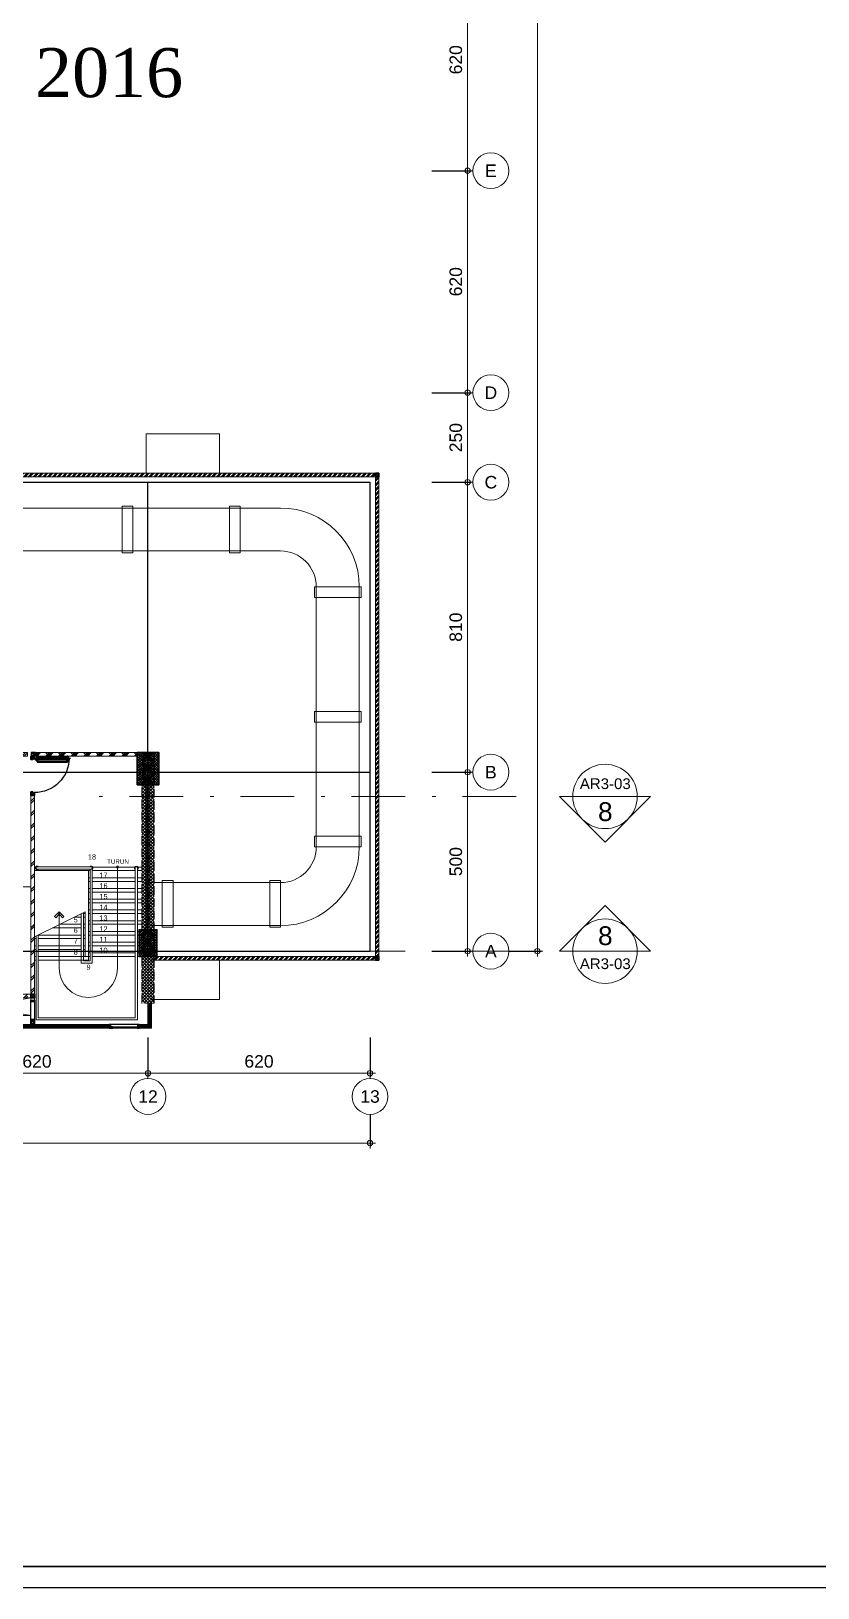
# Model space of a CAD drawing. Header units: millimetres. Extents: x -324 to 75, y -297 to 200.
# Drawn here: x -92.39 to -70.42, y 111.39 to 154.87 of the extents above; entities that cross this region are included whole.
import ezdxf
from ezdxf.enums import TextEntityAlignment as Align

# ---------------------------------------------------------------- set-up
doc = ezdxf.new("R2010")
doc.units = ezdxf.units.MM
doc.linetypes.add('ACAD_ISO02W100', pattern=[15, 12, -3])
doc.linetypes.add('DASHDOT', pattern=[1, 0.5, -0.25, 0, -0.25])
doc.layers.get('defpoints').update_dxf_attribs({"color": 1})
for name, color, linetype, lineweight in [('ars', 11, 'Continuous', 0), ('ars @ 1', 11, 'Continuous', 0), ('ARSIR', 31, 'Continuous', 5), ('ATAP', 3, 'Continuous', 20), ('KOL', 1, 'Continuous', 30), ('KOLOM', 4, 'Continuous', 9), ('KOP', 7, 'Continuous', 20), ('KOP GARIS', 1, 'Continuous', 30), ('lan', 7, 'Continuous', 15), ('NOT', 7, 'Continuous', 20), ('Stair', 7, 'Continuous', 15), ('tem', 5, 'Continuous', 20), ('u', 6, 'Continuous', 20)]:
    doc.layers.add(name, color=color, linetype=linetype, lineweight=lineweight)
doc.layers.add('as', color=1, linetype='Continuous', plot=False)
for name, color, linetype in [('HID', 1, 'Continuous'), ('Kusen', 30, 'Continuous'), ('STL', 6, 'Continuous')]:
    doc.layers.add(name, color=color, linetype=linetype)
doc.layers.add('POLYLINE TPAK', color=4, linetype='Continuous', lineweight=20, plot=False)
doc.styles.add('BOLD', font='arial.ttf')
doc.styles.add('RM25', font='arial.ttf')
doc.styles.add('ROMANT', font='romantic.ttf', dxfattribs={"height": 1.2})
doc.styles.add('S', font='simplex', dxfattribs={"width": 0.75})
doc.styles.get("Standard").update_dxf_attribs({"font": 'arial.ttf'})
doc.dimstyles.new('sk-100', dxfattribs={"dimtxt": 0.35, "dimasz": 0.15, "dimexe": 0.1, "dimexo": 0, "dimgap": 0.15, "dimtad": 1, "dimdec": 0, "dimlfac": 100, "dimzin": 0, "dimdsep": 46, "dimtxsty": 'Standard', "dimblk": 'BULAT', "dimcen": 0.09, "dimclrd": 256, "dimclre": 256, "dimclrt": 256, "dimadec": 0, "dimazin": 0, "dimtfac": 1, "dimtdec": 0, "dimtofl": 0, "dimtmove": 0, "dimatfit": 3, "dimldrblk": 'BULAT', "dimfxl": 0, "dimtolj": 1, "dimtzin": 0, "dimlwd": -1, "dimarcsym": 0})
pattern_1 = [(45, (1551.91095, -401.8532), (-0.176776695, 0.176776695), []), (45, (1551.97345, -401.8532), (-0.176776695, 0.176776695), [])]
pattern_2 = [(225, (1.1, 1e-06), (-0.014142, 0.014142), []), (135, (1.1, 1e-06), (0.014142, 0.014142), [])]
pattern_3 = [(315, (-2e-13, 1e-06), (0.014142, 0.014142), []), (45, (-2e-13, 1e-06), (-0.014142, 0.014142), [])]
pattern_4 = [(45, (1576.71095, -452.5532), (-0.176776695, 0.176776695), []), (45, (1576.77345, -452.5532), (-0.176776695, 0.176776695), [])]
pattern_5 = [(225, (-5.95, -51.3), (0.022097087, -0.022097087), [])]

# ---------------------------------------------------------------- blocks, each defined once
blk = doc.blocks.new('BULAT')
for p, q in [((-1, 0), (1, 0)), ((0, -1), (0, 1))]:
    blk.add_line(p, q)
blk.add_circle((0, 0), 0.5)
blk = doc.blocks.new('*D52')
at = {"layer": 'defpoints', "color": 0}
for p in [(-95.324, 126.764), (-89.124, 126.764), (-89.124, 125.764)]:
    blk.add_point(p, dxfattribs=at)
at = {"layer": 'u', "lineweight": -2}
for p, q in [((-95.324, 126.764), (-95.324, 125.664)), ((-89.124, 126.764), (-89.124, 125.664))]:
    blk.add_line(p, q, dxfattribs=at)
at = {"layer": 'u'}
blk.add_line((-95.174, 125.764), (-89.274, 125.764), dxfattribs=at)
at = {"layer": 'u', "xscale": 0.15, "yscale": 0.15, "zscale": 0.15, "rotation": 180}
blk.add_blockref('BULAT', (-95.324, 125.764), dxfattribs=at)
at = {"layer": 'u', "xscale": 0.15, "yscale": 0.15, "zscale": 0.15}
blk.add_blockref('BULAT', (-89.124, 125.764), dxfattribs=at)
at = {"layer": 'u', "insert": (-92.224, 126.092), "char_height": 0.35, "attachment_point": 5}
blk.add_mtext('\\A1;620', dxfattribs=at)
blk = doc.blocks.new('*D53')
at = {"layer": 'defpoints', "color": 0}
for p in [(-89.124, 126.764), (-82.924, 126.764), (-82.924, 125.764)]:
    blk.add_point(p, dxfattribs=at)
at = {"layer": 'u', "lineweight": -2}
for p, q in [((-89.124, 126.764), (-89.124, 125.664)), ((-82.924, 126.764), (-82.924, 125.664))]:
    blk.add_line(p, q, dxfattribs=at)
at = {"layer": 'u'}
blk.add_line((-88.974, 125.764), (-83.074, 125.764), dxfattribs=at)
at = {"layer": 'u', "xscale": 0.15, "yscale": 0.15, "zscale": 0.15, "rotation": 180}
blk.add_blockref('BULAT', (-89.124, 125.764), dxfattribs=at)
at = {"layer": 'u', "xscale": 0.15, "yscale": 0.15, "zscale": 0.15}
blk.add_blockref('BULAT', (-82.924, 125.764), dxfattribs=at)
at = {"layer": 'u', "insert": (-86.024, 126.092), "char_height": 0.35, "attachment_point": 5}
blk.add_mtext('\\A1;620', dxfattribs=at)
blk = doc.blocks.new('*D54')
at = {"layer": 'defpoints', "color": 0}
for p in [(-157.324, 124.614), (-82.924, 124.614), (-82.924, 123.814)]:
    blk.add_point(p, dxfattribs=at)
at = {"layer": 'u', "lineweight": -2}
for p, q in [((-157.324, 124.614), (-157.324, 123.714)), ((-82.924, 124.614), (-82.924, 123.714))]:
    blk.add_line(p, q, dxfattribs=at)
at = {"layer": 'u'}
blk.add_line((-157.174, 123.814), (-83.074, 123.814), dxfattribs=at)
at = {"layer": 'u', "xscale": 0.15, "yscale": 0.15, "zscale": 0.15, "rotation": 180}
blk.add_blockref('BULAT', (-157.324, 123.814), dxfattribs=at)
at = {"layer": 'u', "xscale": 0.15, "yscale": 0.15, "zscale": 0.15}
blk.add_blockref('BULAT', (-82.924, 123.814), dxfattribs=at)
at = {"layer": 'u', "insert": (-120.124, 124.142), "char_height": 0.35, "attachment_point": 5}
blk.add_mtext('\\A1;7440', dxfattribs=at)
blk = doc.blocks.new('NAV')
blk.add_circle((0, -0.4), 0.4)
at = {"style": 'S', "width": 0.75, "flags": 4}
blk.add_attdef('AV', text='', height=0.3, dxfattribs=at).set_placement((0, -0.4), align=Align.MIDDLE)
blk = doc.blocks.new('*D55')
at = {"layer": 'defpoints', "color": 0}
for p in [(-81.2, 134.173), (-80.2, 134.173), (-81.2, 129.173)]:
    blk.add_point(p, dxfattribs=at)
at = {"layer": 'u', "lineweight": -2}
for p, q in [((-81.2, 134.173), (-80.1, 134.173)), ((-81.2, 129.173), (-80.1, 129.173))]:
    blk.add_line(p, q, dxfattribs=at)
at = {"layer": 'u'}
blk.add_line((-80.2, 129.323), (-80.2, 134.023), dxfattribs=at)
at = {"layer": 'u', "xscale": 0.15, "yscale": 0.15, "zscale": 0.15}
for p, rotation in [((-80.2, 134.173), 90), ((-80.2, 129.173), 270)]:
    blk.add_blockref('BULAT', p, dxfattribs=dict(at, rotation=rotation))
at = {"layer": 'u', "insert": (-80.528, 131.673), "char_height": 0.35, "attachment_point": 5, "rotation": 90}
blk.add_mtext('\\A1;500', dxfattribs=at)
blk = doc.blocks.new('*D56')
at = {"layer": 'defpoints', "color": 0}
for p in [(-81.2, 142.273), (-80.2, 142.273), (-81.2, 134.173)]:
    blk.add_point(p, dxfattribs=at)
at = {"layer": 'u', "lineweight": -2}
for p, q in [((-81.2, 142.273), (-80.1, 142.273)), ((-81.2, 134.173), (-80.1, 134.173))]:
    blk.add_line(p, q, dxfattribs=at)
at = {"layer": 'u'}
blk.add_line((-80.2, 134.323), (-80.2, 142.123), dxfattribs=at)
at = {"layer": 'u', "xscale": 0.15, "yscale": 0.15, "zscale": 0.15}
for p, rotation in [((-80.2, 142.273), 90), ((-80.2, 134.173), 270)]:
    blk.add_blockref('BULAT', p, dxfattribs=dict(at, rotation=rotation))
at = {"layer": 'u', "insert": (-80.528, 138.223), "char_height": 0.35, "attachment_point": 5, "rotation": 90}
blk.add_mtext('\\A1;810', dxfattribs=at)
blk = doc.blocks.new('*D57')
at = {"layer": 'defpoints', "color": 0}
for p in [(-81.2, 144.773), (-80.2, 144.773), (-81.2, 142.273)]:
    blk.add_point(p, dxfattribs=at)
at = {"layer": 'u', "lineweight": -2}
for p, q in [((-81.2, 144.773), (-80.1, 144.773)), ((-81.2, 142.273), (-80.1, 142.273))]:
    blk.add_line(p, q, dxfattribs=at)
at = {"layer": 'u'}
blk.add_line((-80.2, 142.423), (-80.2, 144.623), dxfattribs=at)
at = {"layer": 'u', "xscale": 0.15, "yscale": 0.15, "zscale": 0.15}
for p, rotation in [((-80.2, 144.773), 90), ((-80.2, 142.273), 270)]:
    blk.add_blockref('BULAT', p, dxfattribs=dict(at, rotation=rotation))
at = {"layer": 'u', "insert": (-80.528, 143.518), "char_height": 0.35, "attachment_point": 5, "rotation": 90}
blk.add_mtext('\\A1;250', dxfattribs=at)
blk = doc.blocks.new('*D58')
at = {"layer": 'defpoints', "color": 0}
for p in [(-81.2, 150.973), (-80.2, 150.973), (-81.2, 144.773)]:
    blk.add_point(p, dxfattribs=at)
at = {"layer": 'u', "lineweight": -2}
for p, q in [((-81.2, 150.973), (-80.1, 150.973)), ((-81.2, 144.773), (-80.1, 144.773))]:
    blk.add_line(p, q, dxfattribs=at)
at = {"layer": 'u'}
blk.add_line((-80.2, 144.923), (-80.2, 150.823), dxfattribs=at)
at = {"layer": 'u', "xscale": 0.15, "yscale": 0.15, "zscale": 0.15}
for p, rotation in [((-80.2, 150.973), 90), ((-80.2, 144.773), 270)]:
    blk.add_blockref('BULAT', p, dxfattribs=dict(at, rotation=rotation))
at = {"layer": 'u', "insert": (-80.528, 147.873), "char_height": 0.35, "attachment_point": 5, "rotation": 90}
blk.add_mtext('\\A1;620', dxfattribs=at)
blk = doc.blocks.new('*D59')
at = {"layer": 'defpoints', "color": 0}
for p in [(-81.2, 157.173), (-80.2, 157.173), (-81.2, 150.973)]:
    blk.add_point(p, dxfattribs=at)
at = {"layer": 'u', "lineweight": -2}
for p, q in [((-81.2, 157.173), (-80.1, 157.173)), ((-81.2, 150.973), (-80.1, 150.973))]:
    blk.add_line(p, q, dxfattribs=at)
at = {"layer": 'u'}
blk.add_line((-80.2, 151.123), (-80.2, 157.023), dxfattribs=at)
at = {"layer": 'u', "xscale": 0.15, "yscale": 0.15, "zscale": 0.15}
for p, rotation in [((-80.2, 157.173), 90), ((-80.2, 150.973), 270)]:
    blk.add_blockref('BULAT', p, dxfattribs=dict(at, rotation=rotation))
at = {"layer": 'u', "insert": (-80.528, 154.073), "char_height": 0.35, "attachment_point": 5, "rotation": 90}
blk.add_mtext('\\A1;620', dxfattribs=at)
blk = doc.blocks.new('*D65')
at = {"layer": 'defpoints', "color": 0}
for p in [(-79.05, 185.173), (-78.25, 185.173), (-79.05, 129.173)]:
    blk.add_point(p, dxfattribs=at)
at = {"layer": 'u', "lineweight": -2}
for p, q in [((-79.05, 185.173), (-78.15, 185.173)), ((-79.05, 129.173), (-78.15, 129.173))]:
    blk.add_line(p, q, dxfattribs=at)
at = {"layer": 'u'}
blk.add_line((-78.25, 129.323), (-78.25, 185.023), dxfattribs=at)
at = {"layer": 'u', "xscale": 0.15, "yscale": 0.15, "zscale": 0.15}
for p, rotation in [((-78.25, 185.173), 90), ((-78.25, 129.173), 270)]:
    blk.add_blockref('BULAT', p, dxfattribs=dict(at, rotation=rotation))
at = {"layer": 'u', "insert": (-78.578, 157.173), "char_height": 0.35, "attachment_point": 5, "rotation": 90}
blk.add_mtext('\\A1;5600', dxfattribs=at)
blk = doc.blocks.new('Npa')
for p, q in [((-0.849, 0), (0, 0.849)), ((0.849, 0), (0, 0.849)), ((0.849, 0), (-0.849, 0))]:
    blk.add_line(p, q)
blk.add_circle((0, 0), 0.6)
at = {"color": 5, "style": 'S', "width": 0.75, "flags": 4}
blk.add_attdef('NO', text='', height=0.3, dxfattribs=at).set_placement((0.005, 0.113), align=Align.CENTER)
at = {"style": 'S', "width": 0.75, "flags": 4}
blk.add_attdef('NOLBR', text='', height=0.2, dxfattribs=at).set_placement((0.005, -0.334), align=Align.CENTER)
blk = doc.blocks.new("k3'")
at = {"layer": 'ars'}
h = blk.add_hatch(dxfattribs=at)
h.set_pattern_fill('_USER', color=256, scale=0.05, angle=45, double=1, pattern_type=0)
h.set_pattern_definition([(45, (0, -4.975), (-0.03535534, 0.03535534), []), (135, (0, -4.975), (-0.03535534, -0.03535534), [])])
h.paths.add_polyline_path([(-0.25, -0.375), (0.25, -0.375), (0.25, 0.375), (-0.25, 0.375)])
at = {"layer": 'KOL'}
blk.add_lwpolyline([(-0.25, -0.375), (0.25, -0.375), (0.25, 0.375), (-0.25, 0.375)], close=True, dxfattribs=at)
blk = doc.blocks.new("k1'")
at = {"layer": 'ars'}
h = blk.add_hatch(dxfattribs=at)
h.set_pattern_fill('_USER', color=256, scale=0.05, angle=45, double=1, pattern_type=0)
h.set_pattern_definition([(45, (0, -5), (-0.03535534, 0.03535534), []), (135, (0, -5), (-0.03535534, -0.03535534), [])])
h.paths.add_polyline_path([(-0.3, -0.45), (0.3, -0.45), (0.3, 0.45), (-0.3, 0.45)])
at = {"layer": 'KOL'}
blk.add_lwpolyline([(-0.3, -0.45), (0.3, -0.45), (0.3, 0.45), (-0.3, 0.45)], close=True, dxfattribs=at)
blk = doc.blocks.new('D-P90')
at = {"layer": 'ars'}
h = blk.add_hatch(dxfattribs=at)
h.set_pattern_fill('ANSI37', color=256, scale=0.005, angle=-90, style=0)
h.set_pattern_definition([(45, (-1350.94906, -1248.591899), (0.01122532015, -0.01122532015), []), (315, (-1350.94906, -1248.591899), (-0.01122532015, -0.01122532015), [])])
h.paths.add_polyline_path([(0.009, -0.183, -0.414214), (0.01, -0.184), (0.01, -1.116, -0.414214), (0.009, -1.117), (-0.034, -1.117, 0.414214), (-0.037, -1.12), (-0.037, -1.142, -1), (-0.038, -1.142), (-0.038, -0.158, -1), (-0.037, -0.158), (-0.037, -0.181, 0.414214), (-0.034, -0.183)])
at = {"layer": 'as'}
for p, q in [((-0.04, -0.158), (-0.046, -0.158)), ((-0.042, -0.161), (-0.042, -0.155))]:
    blk.add_line(p, q, dxfattribs=at)
at = {"layer": 'HID'}
for p, q in [((-0.044, -0.125), (-0.092, -0.077)), ((-0.042, -0.123), (-0.091, -0.075)), ((-0.066, -0.147), (-0.023, -0.104)), ((-0.063, -0.147), (-0.023, -0.107)), ((0.966, -0.147), (0.923, -0.104)), ((0.963, -0.147), (0.923, -0.107)), ((0.942, -0.123), (0.991, -0.075)), ((0.944, -0.125), (0.992, -0.077))]:
    blk.add_line(p, q, dxfattribs=at)
for points in [[(-0.044, -0.125), (-0.044, -0.125), (-0.042, -0.123), (-0.042, -0.123)], [(0.944, -0.125), (0.944, -0.125), (0.942, -0.123), (0.942, -0.123)]]:
    blk.add_lwpolyline(points, dxfattribs=at)
at = {"layer": 'KOL'}
blk.add_line((0.97, -0.13), (0.97, -0.15), dxfattribs=at)
at = {"layer": 'Kusen', "ltscale": 2}
for p, q in [((-0.099, -0.221), (-0.099, -1.06)), ((-0.079, -0.241), (-0.079, -1.06)), ((-0.074, -0.211), (-0.04, -0.211)), ((-0.074, -0.221), (-0.074, -0.211)), ((-0.074, -0.251), (-0.074, -0.241)), ((-0.074, -0.251), (-0.04, -0.251)), ((-0.061, -0.251), (-0.061, -0.211)), ((-0.04, -0.251), (-0.04, -0.211)), ((0.046, -0.211), (0.012, -0.211)), ((0.012, -0.251), (0.012, -0.211)), ((0.046, -0.251), (0.012, -0.251)), ((0.033, -0.251), (0.033, -0.211)), ((0.046, -0.221), (0.046, -0.211)), ((0.046, -0.251), (0.046, -0.241)), ((0.053, -0.241), (0.053, -1.06)), ((0.073, -0.221), (0.073, -1.06)), ((-0.074, -1.05), (-0.04, -1.05)), ((-0.074, -1.05), (-0.074, -1.06)), ((-0.074, -1.08), (-0.074, -1.09)), ((-0.074, -1.09), (-0.04, -1.09)), ((-0.061, -1.05), (-0.061, -1.09)), ((-0.04, -1.05), (-0.04, -1.09)), ((0.046, -1.05), (0.012, -1.05)), ((0.012, -1.05), (0.012, -1.09)), ((0.046, -1.09), (0.012, -1.09)), ((0.033, -1.05), (0.033, -1.09)), ((0.046, -1.05), (0.046, -1.06)), ((0.046, -1.08), (0.046, -1.09))]:
    blk.add_line(p, q, dxfattribs=at)
at = {"layer": 'Kusen'}
for p, q in [((-0.042, -0.155), (-0.038, -0.156)), ((-0.042, -0.157), (-0.038, -0.158))]:
    blk.add_line(p, q, dxfattribs=at)
at = {"layer": 'Kusen', "ltscale": 2}
for points in [[(-0.099, -0.241), (-0.061, -0.241), (-0.061, -0.221), (-0.099, -0.221), (-0.099, -0.241)], [(0.073, -0.241), (0.033, -0.241), (0.033, -0.221), (0.073, -0.221), (0.073, -0.241)], [(-0.101, -1.06), (-0.061, -1.06), (-0.061, -1.08), (-0.101, -1.08), (-0.101, -1.06)], [(0.073, -1.06), (0.033, -1.06), (0.033, -1.08), (0.073, -1.08), (0.073, -1.06)]]:
    blk.add_lwpolyline(points, dxfattribs=at)
at = {"layer": 'Kusen'}
blk.add_circle((-0.042, -0.158), 0.001, dxfattribs=at)
for radius, start, end in [(0.0025, 75.7804, 11.3851), (0.961, 270, 0.4597)]:
    blk.add_arc((-0.042, -0.158), radius, start, end, dxfattribs=at)
at = {"layer": 'STL'}
for p, q in [((-0.038, -0.158), (-0.038, -1.142)), ((-0.037, -0.181), (-0.037, -0.158)), ((-0.034, -0.183), (0.009, -0.183)), ((0.01, -0.184), (0.01, -1.116)), ((-0.037, -1.12), (-0.037, -1.142)), ((-0.034, -1.117), (0.009, -1.117))]:
    blk.add_line(p, q, dxfattribs=at)
for points in [[(0, -0.1), (0, -0.103), (-0.019, -0.103, 0.414214), (-0.02, -0.105), (-0.02, -0.148, -0.414214), (-0.022, -0.15), (-0.068, -0.15, -0.414214), (-0.07, -0.148), (-0.07, -0.13), (-0.067, -0.13), (-0.067, -0.146, 0.414214), (-0.065, -0.147), (-0.024, -0.147, 0.414214), (-0.023, -0.146), (-0.023, -0.102, -0.414214), (-0.021, -0.1)], [(0.9, -0.1), (0.9, -0.103), (0.919, -0.103, -0.414214), (0.92, -0.105), (0.92, -0.148, 0.414214), (0.922, -0.15), (0.968, -0.15, 0.414214), (0.97, -0.148), (0.97, -0.13), (0.967, -0.13), (0.967, -0.146, -0.414214), (0.966, -0.147), (0.925, -0.147, -0.414214), (0.923, -0.146), (0.923, -0.102, 0.414214), (0.921, -0.1)]]:
    blk.add_lwpolyline(points, format="xyb", close=True, dxfattribs=at)
blk.add_lwpolyline([(0.009, -0.182), (-0.034, -0.182, -0.414214), (-0.035, -0.181), (-0.035, -0.158, 1), (-0.04, -0.158), (-0.04, -1.142, 1), (-0.035, -1.142), (-0.035, -1.12, -0.414214), (-0.034, -1.119), (0.009, -1.119, 0.414214), (0.012, -1.116), (0.012, -0.184)], format="xyb", dxfattribs=at)
for centre, radius, start, end in [((-0.038, -0.158), 0.00075, 0, 180), ((-0.034, -0.181), 0.0025, 180, 270), ((0.009, -0.184), 0.0025, 360, 90), ((0.009, -0.184), 0.001, 360, 90), ((-0.038, -1.142), 0.00075, 180, 0), ((-0.034, -1.12), 0.0025, 90, 180), ((0.009, -1.116), 0.001, 270, 0)]:
    blk.add_arc(centre, radius, start, end, dxfattribs=at)
blk = doc.blocks.new('PINTU DARURAT')
at = {"layer": 'ARSIR'}
h = blk.add_hatch(dxfattribs=at)
h.set_pattern_fill('_USER', color=256, scale=0.02, angle=315, style=0, double=1, pattern_type=0)
h.set_pattern_definition(pattern_3)
edge = h.paths.add_edge_path()
edge.add_line((0, 0), (0.1, 0))
edge.add_line((0.1, 0), (0.1, 0.05))
edge.add_line((0.1, 0.05), (0.077, 0.05))
edge.add_line((0.077, 0.05), (0.077, 0.096))
edge.add_arc((0.076, 0.096), 0.0015, 360, 450)
edge.add_line((0.075, 0.097), (0.035, 0.097))
edge.add_arc((0.035, 0.096), 0.0015, 90, 180)
edge.add_line((0.033, 0.096), (0.033, 0.08))
edge.add_line((0.033, 0.08), (0.03, 0.08))
edge.add_line((0.03, 0.08), (0.03, 0.1))
edge.add_line((0.03, 0.1), (0, 0.1))
edge.add_line((0, 0.1), (0, 0))
h = blk.add_hatch(dxfattribs=at)
h.set_pattern_fill('_USER', color=256, scale=0.02, angle=315, style=0, double=1, pattern_type=0)
h.set_pattern_definition(pattern_3)
edge = h.paths.add_edge_path()
edge.add_line((0, 0), (0.1, 0))
edge.add_line((0.1, 0), (0.1, 0.05))
edge.add_line((0.1, 0.05), (0.077, 0.05))
edge.add_line((0.077, 0.05), (0.077, 0.096))
edge.add_arc((0.076, 0.096), 0.0015, 360, 450)
edge.add_line((0.075, 0.097), (0.035, 0.097))
edge.add_arc((0.035, 0.096), 0.0015, 90, 180)
edge.add_line((0.033, 0.096), (0.033, 0.08))
edge.add_line((0.033, 0.08), (0.03, 0.08))
edge.add_line((0.03, 0.08), (0.03, 0.1))
edge.add_line((0.03, 0.1), (0, 0.1))
edge.add_line((0, 0.1), (0, 0))
h = blk.add_hatch(dxfattribs=at)
h.set_pattern_fill('_USER', color=256, scale=0.02, angle=315, style=0, double=1, pattern_type=0)
h.set_pattern_definition(pattern_2)
edge = h.paths.add_edge_path()
edge.add_line((1.1, 0), (1, 0))
edge.add_line((1, 0), (1, 0.05))
edge.add_line((1, 0.05), (1.023, 0.05))
edge.add_line((1.023, 0.05), (1.023, 0.096))
edge.add_arc((1.024, 0.096), 0.0015, -630, -540, ccw=False)
edge.add_line((1.024, 0.097), (1.065, 0.097))
edge.add_arc((1.065, 0.096), 0.0015, -360, -270, ccw=False)
edge.add_line((1.067, 0.096), (1.067, 0.08))
edge.add_line((1.067, 0.08), (1.07, 0.08))
edge.add_line((1.07, 0.08), (1.07, 0.1))
edge.add_line((1.07, 0.1), (1.1, 0.1))
edge.add_line((1.1, 0.1), (1.1, 0))
h = blk.add_hatch(dxfattribs=at)
h.set_pattern_fill('_USER', color=256, scale=0.02, angle=315, style=0, double=1, pattern_type=0)
h.set_pattern_definition(pattern_2)
edge = h.paths.add_edge_path()
edge.add_line((1.1, 0), (1, 0))
edge.add_line((1, 0), (1, 0.05))
edge.add_line((1, 0.05), (1.023, 0.05))
edge.add_line((1.023, 0.05), (1.023, 0.096))
edge.add_arc((1.024, 0.096), 0.0015, -630, -540, ccw=False)
edge.add_line((1.024, 0.097), (1.065, 0.097))
edge.add_arc((1.065, 0.096), 0.0015, -360, -270, ccw=False)
edge.add_line((1.067, 0.096), (1.067, 0.08))
edge.add_line((1.067, 0.08), (1.07, 0.08))
edge.add_line((1.07, 0.08), (1.07, 0.1))
edge.add_line((1.07, 0.1), (1.1, 0.1))
edge.add_line((1.1, 0.1), (1.1, 0))
at = {"layer": 'KOL'}
blk.add_line((1.1, 0.1), (1.1, 0), dxfattribs=at)
blk.add_line((1.1, 0.1), (1.1, 0), dxfattribs=at)
blk.add_line((1.1, 0.1), (1.1, 0), dxfattribs=at)
blk.add_line((1.1, 0.1), (1.1, 0), dxfattribs=at)
for points in [[(0, 0), (0.1, 0), (0.1, 0.05), (0.077, 0.05), (0.077, 0.096, 0.414214), (0.075, 0.097), (0.035, 0.097, 0.414214), (0.033, 0.096), (0.033, 0.08), (0.03, 0.08), (0.03, 0.1), (0, 0.1)], [(0, 0), (0.1, 0), (0.1, 0.05), (0.077, 0.05), (0.077, 0.096, 0.414214), (0.075, 0.097), (0.035, 0.097, 0.414214), (0.033, 0.096), (0.033, 0.08), (0.03, 0.08), (0.03, 0.1), (0, 0.1)], [(1.1, 0), (1, 0), (1, 0.05), (1.023, 0.05), (1.023, 0.096, -0.414214), (1.024, 0.097), (1.065, 0.097, -0.414214), (1.067, 0.096), (1.067, 0.08), (1.07, 0.08), (1.07, 0.1), (1.1, 0.1)], [(1.1, 0), (1, 0), (1, 0.05), (1.023, 0.05), (1.023, 0.096, -0.414214), (1.024, 0.097), (1.065, 0.097, -0.414214), (1.067, 0.096), (1.067, 0.08), (1.07, 0.08), (1.07, 0.1), (1.1, 0.1)]]:
    blk.add_lwpolyline(points, format="xyb", close=True, dxfattribs=at)
at = {"layer": 'Kusen', "xscale": -1, "rotation": 180}
blk.add_blockref('D-P90', (0.1, -0.05), dxfattribs=at)
blk = doc.blocks.new('K 10.10')
at = {"layer": 'ars'}
h = blk.add_hatch(dxfattribs=at)
h.set_pattern_fill('_USER', color=256, scale=0.05, angle=45, double=1, pattern_type=0)
h.set_pattern_definition([(45, (0, 0), (-0.035355339, 0.035355339), []), (135, (0, 0), (-0.035355339, -0.035355339), [])])
h.paths.add_polyline_path([(1560.538, 1380.407), (1560.638, 1380.407), (1560.638, 1380.507), (1560.538, 1380.507)])
at = {"layer": 'KOL'}
blk.add_lwpolyline([(1560.538, 1380.407), (1560.638, 1380.407), (1560.638, 1380.507), (1560.538, 1380.507)], close=True, dxfattribs=at)
blk = doc.blocks.new('T. J2')
at = {"layer": 'Kusen'}
for p, q in [((-0.419, 0), (0.331, 0)), ((-0.369, 0.1), (0.281, 0.1)), ((0.281, 0.06), (-0.369, 0.06))]:
    blk.add_line(p, q, dxfattribs=at)
for points in [[(-0.459, 0), (-0.419, 0), (-0.419, 0.1), (-0.459, 0.1)], [(0.331, 0), (0.371, 0), (0.371, 0.1), (0.331, 0.1)]]:
    blk.add_lwpolyline(points, close=True, dxfattribs=at)
for points in [[(-0.369, 0.077), (-0.369, 0.06), (-0.419, 0.06), (-0.419, 0.1), (-0.369, 0.1), (-0.369, 0.082), (-0.379, 0.082), (-0.379, 0.077), (-0.369, 0.077)], [(0.281, 0.077), (0.281, 0.06), (0.331, 0.06), (0.331, 0.1), (0.281, 0.1), (0.281, 0.082), (0.291, 0.082), (0.291, 0.077), (0.281, 0.077)]]:
    blk.add_lwpolyline(points, dxfattribs=at)
at = {"layer": 'Kusen', "color": 141}
blk.add_lwpolyline([(-0.379, 0.077), (0.291, 0.077), (0.291, 0.082), (-0.379, 0.082)], close=True, dxfattribs=at)
blk = doc.blocks.new('P.SHAFT')
for points in [[(-0.05, 0.54), (-0.05, 0.58), (0.05, 0.58), (0.05, 0.54)], [(-0.05, 0.04), (-0.05, 0.54), (0.05, 0.54), (0.05, 0.04)], [(-0.05, 0), (-0.05, 0.04), (0.05, 0.04), (0.05, 0)]]:
    blk.add_lwpolyline(points, close=True)
blk = doc.blocks.new('SP ME1')
at = {"layer": 'ars'}
h = blk.add_hatch(dxfattribs=at)
h.set_pattern_fill('ANSI31', color=256, scale=0.25, style=0)
h.set_pattern_definition(pattern_5)
h.paths.add_polyline_path([(-6.3, 7), (-6.2, 7), (-6.2, 7.6), (-5.95, 7.6), (-5.95, 7.7), (-6.3, 7.7)])
h = blk.add_hatch(dxfattribs=at)
h.set_pattern_fill('ANSI31', color=256, scale=0.25, style=0)
h.set_pattern_definition(pattern_5)
edge = h.paths.add_edge_path()
edge.add_line((-6.3, 7), (-6.3, 7.7))
edge.add_line((-6.3, 7.7), (-5.95, 7.7))
edge.add_line((-5.95, 7.7), (-5.95, 7.6))
edge.add_line((-5.95, 7.6), (-6.2, 7.6))
edge.add_line((-6.2, 7.6), (-6.2, 7))
edge.add_line((-6.2, 7), (-6.3, 7))
h = blk.add_hatch(dxfattribs=at)
h.set_pattern_fill('ANSI31', color=256, scale=0.25, style=0)
h.set_pattern_definition([(225, (0.099998, -51.3), (0.022097087, -0.022097087), [])])
h.paths.add_polyline_path([(0, 7), (0.1, 7), (0.1, 7.7), (-5.12, 7.7), (-5.12, 7.6), (0, 7.6)])
h = blk.add_hatch(dxfattribs=at)
h.set_pattern_fill('ANSI37', color=256, scale=0.02, style=0)
h.paths.add_polyline_path([(-6.025, 0), (-6.375, 0), (-6.375, 7), (-6.025, 7)])
h = blk.add_hatch(dxfattribs=at)
h.set_pattern_fill('ANSI37', color=256, scale=0.02, style=0)
h.paths.add_polyline_path([(-0.05, 2.2), (0.3, 2.2), (0.3, 7), (-0.05, 7)])
h = blk.add_hatch(dxfattribs=at)
h.set_pattern_fill('TEMBOK', color=256, scale=0.25)
h.set_pattern_definition([(45, (3e-07, -49.25), (-0.1767767, 0.1767767), []), (45, (0.0625, -49.25), (-0.1767767, 0.1767767), [])])
h.paths.add_polyline_path([(0.05, 2.2), (-0.05, 2.2), (-0.05, 1.1), (0.05, 1.1)])
at = {"layer": 'ars @ 1'}
h = blk.add_hatch(dxfattribs=at)
h.set_pattern_fill('TEMBOK', color=256, scale=0.25)
h.set_pattern_definition([(45, (1576.61878, -452.5532), (-0.176776695, 0.176776695), []), (45, (1576.68128, -452.5532), (-0.176776695, 0.176776695), [])])
h.paths.add_polyline_path([(-2.93, 1.2), (-3.03, 1.2), (-3.03, 6.75), (-2.93, 6.75)])
h = blk.add_hatch(dxfattribs=at)
h.set_pattern_fill('TEMBOK', color=256, scale=0.25)
h.set_pattern_definition([(45, (26.8, 5.805), (-0.1767767, 0.1767767), []), (45, (26.8625, 5.805), (-0.1767767, 0.1767767), [])])
h.paths.add_polyline_path([(-0.1, 6.85), (-0.1, 6.75), (-2.838, 6.75), (-2.838, 6.85)])
h = blk.add_hatch(dxfattribs=at)
h.set_pattern_fill('TEMBOK', color=256, scale=0.25)
h.set_pattern_definition(pattern_4)
h.paths.add_polyline_path([(-5.9, 0), (-5.9, 0.1), (-2.938, 0.1), (-2.938, 0)])
h = blk.add_hatch(dxfattribs=at)
h.set_pattern_fill('TEMBOK', color=256, scale=0.25)
h.set_pattern_definition(pattern_4)
h.paths.add_polyline_path([(-2.838, 0), (-2.838, 0.1), (-1.4, 0.1), (-1.4, 0)])
blk.add_lwpolyline([(-2.93, 3.75), (-0.05, 3.75)])
at = {"layer": 'KOLOM', "linetype": 'ACAD_ISO02W100', "ltscale": 0.02}
for points in [[(-6.025, 0), (-6.375, 0), (-6.375, 7), (-6.025, 7)], [(0.3, 2.2), (-0.05, 2.2), (-0.05, 7), (0.3, 7)]]:
    blk.add_lwpolyline(points, close=True, dxfattribs=at)
at = {"layer": 'lan', "linetype": 'Continuous'}
for p, q in [((-2.93, 7.35), (-0.25, 7.35)), ((-0.25, 7.35), (-0.25, 6.85))]:
    blk.add_line(p, q, dxfattribs=at)
for points in [[(-0.25, 7.35), (-2.93, 6.85)], [(-0.25, 6.85), (-2.93, 7.35)]]:
    blk.add_lwpolyline(points, dxfattribs=at)
at = {"layer": 'tem'}
blk.add_lwpolyline([(-6.3, 7), (-6.3, 7.7), (-5.95, 7.7), (-5.95, 7.6), (-6.2, 7.6), (-6.2, 7), (-6.3, 7)], dxfattribs=at)
blk.add_lwpolyline([(-6.3, 7), (-6.3, 7.7), (-5.95, 7.7), (-5.95, 7.6), (-6.2, 7.6), (-6.2, 7), (-6.3, 7)], dxfattribs=at)
for points in [[(-5.12, 7.7), (-5.12, 7.6), (0, 7.6), (0, 7), (0.1, 7), (0.1, 7.7)], [(-2.93, 6.92), (-3.03, 6.92), (-3.03, 6.85), (-2.93, 6.85)], [(-2.93, 1.2), (-3.03, 1.2), (-3.03, 6.75), (-2.93, 6.75)], [(-0.05, 6.85), (-0.05, 6.75), (-2.93, 6.75), (-2.93, 6.85)], [(0.05, 0.9), (-0.05, 0.9), (-0.05, 2.2), (0.05, 2.2)], [(-5.9, 0), (-5.9, 0.1), (-2.938, 0.1), (-2.938, 0)], [(-2.838, 0), (-2.838, 0.1), (-1.4, 0.1), (-1.4, 0)]]:
    blk.add_lwpolyline(points, close=True, dxfattribs=at)
at = {"color": 2, "rotation": 90}
blk.add_blockref('PINTU DARURAT', (-2.93, 0.1), dxfattribs=at)
at = {"color": 2, "xscale": -1}
blk.add_blockref('PINTU DARURAT', (-0.3, 0), dxfattribs=at)
at = {"layer": 'KOL', "xscale": -1, "rotation": 180}
for name, p in [("k3'", (-6.2, 5.325)), ("k3'", (-6.2, 5.325)), ("k1'", (-6.2, 0.45)), ("k1'", (-6.2, 0.45)), ("k1'", (0, 0.45)), ("k1'", (0, 0.45))]:
    blk.add_blockref(name, p, dxfattribs=at)
at = {"layer": 'KOLOM', "extrusion": (0, 0, -1), "xscale": -1, "zscale": -1, "rotation": 180}
for p in [(-1557.608, 1388.007), (-1557.608, 1387.257), (-1557.588, 1380.507)]:
    blk.add_blockref('K 10.10', p, dxfattribs=at)
at = {"layer": 'Kusen'}
blk.add_blockref('T. J2', (-5.491, 7.6), dxfattribs=at)
blk.add_blockref('T. J2', (-5.491, 7.6), dxfattribs=at)
at = {"layer": 'Kusen', "color": 2, "rotation": 179.9999772094499}
blk.add_blockref('P.SHAFT', (-2.98, 7.5), dxfattribs=at)
blk = doc.blocks.new('A.ATAP')
at = {"layer": 'ars'}
h = blk.add_hatch(dxfattribs=at)
h.set_pattern_fill('ANSI32', color=256, scale=0.01, style=0)
h.set_pattern_definition([(45, (6.8, 13.5), (-0.06735192, 0.06735192), []), (45, (6.8449, 13.5), (-0.06735192, 0.06735192), [])])
h.paths.add_polyline_path([(37.35, 13.5), (37.35, 13.6), (6.8, 13.6), (6.8, 13.5)])
h = blk.add_hatch(dxfattribs=at)
h.set_pattern_fill('ANSI32', color=256, scale=0.01, style=0)
h.set_pattern_definition([(225, (37.45003, 13.5), (-0.0673519, 0.0673519), []), (225, (37.45003, 13.4551), (-0.0673519, 0.0673519), [])])
h.paths.add_polyline_path([(37.45, 13.5), (37.35, 13.5), (37.35, 0.1), (37.45, 0.1)])
h = blk.add_hatch(dxfattribs=at)
h.set_pattern_fill('ANSI32', color=256, scale=0.01, style=0)
h.set_pattern_definition([(45, (31.17496, -3e-05), (-0.0673519, 0.0673519), []), (45, (31.21986, -3e-05), (-0.0673519, 0.0673519), [])])
h.paths.add_polyline_path([(37.35, 0.1), (31.175, 0.1), (31.175, 0), (37.35, 0)])
at = {"layer": 'ars @ 1'}
h = blk.add_hatch(dxfattribs=at)
h.set_pattern_fill('TEMBOK', color=256, scale=0.25)
h.set_pattern_definition(pattern_1)
h.paths.add_polyline_path([(30.7, 5.8), (30.7, 5.7), (27.738, 5.7), (27.738, 5.8)])
h = blk.add_hatch(dxfattribs=at)
h.set_pattern_fill('TEMBOK', color=256, scale=0.25)
h.set_pattern_definition([(315, (1551.91095, 458.3532), (-0.176776695, -0.176776695), []), (315, (1551.97345, 458.3532), (-0.176776695, -0.176776695), [])])
h.paths.add_polyline_path([(30.7, 5.8), (30.7, 5.7), (27.738, 5.7), (27.738, 5.8)])
h = blk.add_hatch(dxfattribs=at)
h.set_pattern_fill('TEMBOK', color=256, scale=0.25)
h.set_pattern_definition(pattern_1)
h.paths.add_polyline_path([(31.05, 4.9), (30.95, 4.9), (30.95, 0.85), (31.05, 0.85)])
blk.add_lwpolyline([(29.243, 1.353), (27.83, 0.647)])
at = {"layer": 'ars'}
for p, q in [((27.904, 2.544), (29.412, 2.544)), ((27.905, 2.606), (29.412, 2.606)), ((29.337, 2.3), (29.381, 2.3)), ((29.381, -0.021), (29.381, 2.544)), ((29.444, 2.6), (30.63, 2.6)), ((29.444, -0.084), (29.444, 2.575)), ((29.444, 2.3), (30.644, 2.3)), ((30.644, -1.608), (30.644, 2.575)), ((30.706, -1.67), (30.706, 2.575)), ((30.706, 2.3), (30.825, 2.3)), ((30.72, 2.6), (30.825, 2.6)), ((29.337, 2), (29.381, 2)), ((29.444, 2), (30.644, 2)), ((30.706, 2), (30.825, 2)), ((29.199, -0.021), (29.199, 1.331)), ((29.337, 1.7), (29.381, 1.7)), ((29.337, 1.4), (29.381, 1.4)), ((29.444, 1.7), (30.644, 1.7)), ((29.444, 1.4), (30.644, 1.4)), ((30.706, 1.7), (30.825, 1.7)), ((30.706, 1.4), (30.825, 1.4)), ((28.336, 0.9), (29.136, 0.9)), ((28.936, 1.2), (29.136, 1.2)), ((29.136, -0.084), (29.136, 1.3)), ((29.199, 1.2), (29.243, 1.2)), ((29.199, 0.9), (29.243, 0.9)), ((29.337, 1.1), (29.381, 1.1)), ((29.444, 1.1), (30.644, 1.1)), ((30.706, 1.1), (30.825, 1.1)), ((27.83, 0.6), (27.874, 0.6)), ((27.874, -1.67), (27.874, 0.669)), ((27.936, -1.608), (27.936, 0.7)), ((27.936, 0.6), (29.136, 0.6)), ((29.199, 0.6), (29.243, 0.6)), ((29.337, 0.8), (29.381, 0.8)), ((29.337, 0.5), (29.381, 0.5)), ((29.444, 0.8), (30.644, 0.8)), ((29.444, 0.5), (30.644, 0.5)), ((30.706, 0.8), (30.825, 0.8)), ((30.706, 0.5), (30.825, 0.5)), ((27.83, 0.3), (27.874, 0.3)), ((27.83, 0), (27.874, 0)), ((27.936, 0.3), (29.136, 0.3)), ((27.936, 0), (29.136, 0)), ((29.107, 0), (29.337, 0)), ((29.199, 0.3), (29.243, 0.3)), ((29.337, 0.2), (29.381, 0.2)), ((29.337, 0.1), (29.337, 0)), ((29.444, 0.2), (30.644, 0.2)), ((30.706, 0.2), (30.75, 0.2)), ((29.136, -0.084), (29.444, -0.084)), ((29.199, -0.021), (29.381, -0.021)), ((27.874, -1.67), (30.706, -1.67)), ((27.936, -1.608), (30.644, -1.608))]:
    blk.add_line(p, q, dxfattribs=at)
for centre, radius, start, end in [((27.905, 2.575), 0.0512, 37.5719, 322.4281), ((29.412, 2.575), 0.0512, 307.5719, 142.4281), ((30.675, 2.575), 0.0512, 307.5719, 232.4281), ((27.905, 2.575), 0.0313, 89.251, 269.4594), ((27.905, 2.575), 0.0512, 307.5719, 322.4281), ((29.412, 2.575), 0.0312, 270, 90), ((30.675, 2.575), 0.0312, 0, 180)]:
    blk.add_arc(centre, radius, start, end, dxfattribs=at)
at = {"layer": 'as'}
for p, q in [((-37.2, 13.35), (37.2, 13.35)), ((31, 0.25), (31, 13.35)), ((37.2, 0.25), (37.2, 13.35)), ((-37.2, 5.25), (37.2, 5.25)), ((-37.2, 0.25), (37.2, 0.25))]:
    blk.add_line(p, q, dxfattribs=at)
at = {"layer": 'ATAP'}
for p, q in [((37.45, 13.6), (6.8, 13.6)), ((37.45, 0), (37.45, 13.6)), ((6.45, 12.629), (34.7, 12.629)), ((6.25, 11.429), (34.7, 11.429)), ((35.7, 10.429), (35.7, 3.164)), ((36.9, 10.429), (36.9, 3.164)), ((34.7, 2.164), (31.05, 2.164)), ((34.7, 0.964), (31.05, 0.964)), ((33, 0), (33, -1.1)), ((31.1, 0), (37.45, 0)), ((33, -1.1), (31.1, -1.1))]:
    blk.add_line(p, q, dxfattribs=at)
blk.add_lwpolyline([(33, 13.6), (33, 14.7), (30.95, 14.7), (30.95, 13.6)], dxfattribs=at)
for points in [[(30.276, 12.679), (30.276, 11.379), (30.576, 11.379), (30.576, 12.679)], [(33.276, 12.679), (33.276, 11.379), (33.576, 11.379), (33.576, 12.679)], [(36.95, 10.129), (35.65, 10.129), (35.65, 10.429), (36.95, 10.429)], [(36.95, 6.647), (35.65, 6.647), (35.65, 6.947), (36.95, 6.947)], [(36.95, 3.164), (35.65, 3.164), (35.65, 3.464), (36.95, 3.464)], [(31.4, 0.921), (31.4, 2.221), (31.7, 2.221), (31.7, 0.921)], [(34.4, 0.921), (34.4, 2.221), (34.7, 2.221), (34.7, 0.921)]]:
    blk.add_lwpolyline(points, close=True, dxfattribs=at)
for centre, radius, start, end in [((34.7, 10.429), 2.2, 0, 90), ((34.7, 10.429), 1, 0, 90), ((34.7, 3.164), 2.2, 270, 0), ((34.7, 3.164), 1, 270, 0)]:
    blk.add_arc(centre, radius, start, end, dxfattribs=at)
at = {"layer": 'lan'}
for p, q in [((27.83, 2.5), (29.136, 2.5)), ((29.124, 2.5), (29.364, 2.5)), ((29.337, 0.1), (29.337, 2.5)), ((29.337, 2.5), (29.381, 2.5)), ((29.337, 2.2), (29.381, 2.2)), ((29.444, 2.5), (30.644, 2.5)), ((29.444, 2.2), (30.644, 2.2)), ((30.149, -0.227), (30.149, 2.6)), ((30.706, 2.5), (30.825, 2.5)), ((30.706, 2.2), (30.825, 2.2)), ((29.337, 1.9), (29.381, 1.9)), ((29.444, 1.9), (30.644, 1.9)), ((30.706, 1.9), (30.825, 1.9)), ((28.523, 1.353), (28.523, -0.227)), ((29.243, 0.1), (29.243, 1.353)), ((29.337, 1.6), (29.381, 1.6)), ((29.444, 1.6), (30.644, 1.6)), ((30.706, 1.6), (30.825, 1.6)), ((28.536, 1), (29.136, 1)), ((29.199, 1.3), (29.243, 1.3)), ((29.199, 1), (29.243, 1)), ((29.337, 1.3), (29.381, 1.3)), ((29.337, 1), (29.381, 1)), ((29.444, 1.3), (30.644, 1.3)), ((29.444, 1), (30.644, 1)), ((30.706, 1.3), (30.825, 1.3)), ((30.706, 1), (30.825, 1)), ((27.936, 0.7), (29.136, 0.7)), ((29.199, 0.7), (29.243, 0.7)), ((29.337, 0.7), (29.381, 0.7)), ((29.444, 0.7), (30.644, 0.7)), ((30.706, 0.7), (30.825, 0.7)), ((27.83, 0.4), (27.874, 0.4)), ((27.83, 0.1), (27.874, 0.1)), ((27.936, 0.4), (29.136, 0.4)), ((27.936, 0.1), (29.136, 0.1)), ((29.107, 0.1), (29.381, 0.1)), ((29.199, 0.4), (29.243, 0.4)), ((29.199, 0.1), (29.243, 0.1)), ((29.337, 0.4), (29.381, 0.4)), ((29.337, 0.1), (29.381, 0.1)), ((29.444, 0.4), (30.644, 0.4)), ((29.444, 0.1), (30.644, 0.1)), ((30.706, 0.4), (30.75, 0.4)), ((30.706, 0.1), (30.75, 0.1))]:
    blk.add_line(p, q, dxfattribs=at)
at = {"layer": 'lan', "ltscale": 2}
blk.add_lwpolyline([(28.432, 1.185), (28.392, 1.22), (28.523, 1.353), (28.654, 1.22), (28.614, 1.185), (28.523, 1.291), (28.432, 1.185)], close=True, dxfattribs=at)
at = {"layer": 'lan'}
blk.add_arc((29.336, -0.227), 0.813, 180, 0, dxfattribs=at)
blk.add_arc((29.336, -0.227), 0.813, 180, 0, dxfattribs=at)
at = {"layer": 'Stair'}
blk.add_circle((30.149, 2.6), 0.0296, dxfattribs=at)
at = {"layer": 'tem'}
for points in [[(6.8, 13.5), (6.8, 13.6), (37.35, 13.6), (37.35, 13.5)], [(37.45, 13.5), (37.35, 13.5), (37.35, 0.1), (37.45, 0.1)], [(30.7, 5.8), (30.7, 5.7), (27.738, 5.7), (27.738, 5.8)], [(30.7, 5.8), (30.7, 5.7), (27.738, 5.7), (27.738, 5.8)], [(31.05, 4.9), (30.95, 4.9), (30.95, 0.85), (31.05, 0.85)], [(31.175, 0), (31.175, 0.1), (37.35, 0.1), (37.35, 0)]]:
    blk.add_lwpolyline(points, close=True, dxfattribs=at)
at = {"layer": 'KOL', "xscale": -1}
for name, p in [("k1'", (31, 5.35)), ("k1'", (31, 5.35)), ("k3'", (31, 0.475)), ("k3'", (31, 0.475))]:
    blk.add_blockref(name, p, dxfattribs=at)
at = {"layer": 'KOLOM', "extrusion": (0, 0, -1), "xscale": -1, "zscale": -1, "rotation": 180}
for p in [(-1597.988, 1394.007), (-1597.988, 1380.507)]:
    blk.add_blockref('K 10.10', p, dxfattribs=at)
at = {"layer": 'u', "rotation": 180}
blk.add_blockref('SP ME1', (24.8, 5.8), dxfattribs=at)
at = {"layer": 'NOT'}
for s, insert, char_height, attachment_point in [('18', (29.549, 2.809), 0.1448, 9), ('17', (29.87, 2.301), 0.1448, 9), ('16', (29.87, 2.001), 0.1448, 9), ('15', (29.87, 1.701), 0.1448, 9), ('14', (29.87, 1.401), 0.1448, 9), ('5', (29.038, 1.051), 0.145, 9), ('6', (29.038, 0.754), 0.145, 9), ('13', (29.87, 1.101), 0.1448, 9), ('12', (29.87, 0.801), 0.1448, 9), ('7', (29.038, 0.457), 0.145, 9), ('11', (29.87, 0.503), 0.1448, 9), ('8', (29.038, 0.151), 0.145, 9), ('10', (29.87, 0.201), 0.1448, 9), ('9', (29.396, -0.125), 0.145, 3)]:
    blk.add_mtext_dynamic_manual_height_columns(s, width=0.30472, gutter_width=1, heights=[0], dxfattribs=dict(at, insert=insert, char_height=char_height, attachment_point=attachment_point))
at = {"layer": 'NOT', "insert": (30.466, 2.815), "char_height": 0.125, "attachment_point": 3, "style": 'RM25'}
blk.add_mtext_dynamic_manual_height_columns('TURUN', width=0.63698, gutter_width=1.25, heights=[0], dxfattribs=at)
blk = doc.blocks.new('KOP A3 DED')
blk.add_lwpolyline([(-21, 29.697), (21, 29.697), (21, 0), (-21, 0), (-21, 29.697)])
at = {"layer": 'KOP GARIS'}
blk.add_lwpolyline([(-20.8, 29.497), (20.8, 29.497), (20.8, 0.2), (-20.8, 0.2)], close=True, dxfattribs=at)
at = {"layer": 'KOP', "style": 'BOLD'}
for tag, p in [('JUDUL1', (15.945, 4.092)), ('JUDUL2', (15.945, 3.747)), ('JUDUL3', (15.945, 3.427)), ('NO', (17.215, 1.101)), ('REFF', (17.207, 0.727)), ('FILE', (17.189, 0.336))]:
    blk.add_attdef(tag, p, '', height=0.12, dxfattribs=at)
for tag, p in [('SCALE1', (18.171, 1.948)), ('NAME', (16.363, 1.738)), ('SCALE2', (18.169, 1.733)), ('DATE', (19.9, 1.757)), ('SCALE3', (18.17, 1.521))]:
    blk.add_attdef(tag, text='', height=0.12, dxfattribs=at).set_placement(p, align=Align.MIDDLE_CENTER)

msp = doc.modelspace()

# ---------------------------------------------------------------- linework, layer by layer
at = {"layer": 'NOT', "linetype": 'DASHDOT', "ltscale": 3}
for p, q in [((-78.84, 133.495), (-91.168, 133.495)), ((-78.84, 129.173), (-91.168, 129.173))]:
    msp.add_line(p, q, dxfattribs=at)

# ---------------------------------------------------------------- block references
at = {"xscale": 3, "yscale": 3, "zscale": 3}
msp.add_blockref('KOP A3 DED', (-111.453, 111.388), dxfattribs=at)
at = {"layer": 'NOT'}
ref = msp.add_blockref('Npa', (-76.362, 133.495), dxfattribs=dict(at, xscale=-1.5, yscale=1.5, zscale=1.499999999999996, rotation=180))
ref.add_attrib('NO', '8', dxfattribs={"layer": '0', "height": 0.525, "flags": 4}).set_placement((-76.355, 132.808), align=Align.CENTER)
ref.add_attrib('NOLBR', 'AR3-03', dxfattribs={"layer": '0', "height": 0.3, "flags": 4}).set_placement((-76.355, 133.701), align=Align.CENTER)
ref = msp.add_blockref('Npa', (-76.362, 129.173), dxfattribs=dict(at, xscale=1.5, yscale=1.5, zscale=1.499999999999996))
ref.add_attrib('NO', '8', dxfattribs={"layer": '0', "height": 0.525, "flags": 4}).set_placement((-76.355, 129.342), align=Align.CENTER)
ref.add_attrib('NOLBR', 'AR3-03', dxfattribs={"layer": '0', "height": 0.3, "flags": 4}).set_placement((-76.355, 128.671), align=Align.CENTER)
at = {"layer": 'POLYLINE TPAK'}
msp.add_blockref('A.ATAP', (-120.124, 128.923), dxfattribs=at)
at = {"layer": 'u'}
ref = msp.add_blockref('NAV', (-79.55, 151.473), dxfattribs=dict(at, xscale=1.25, yscale=1.25, zscale=1.25))
ref.add_attrib('AV', 'E', dxfattribs={"layer": '0', "height": 0.35, "flags": 4}).set_placement((-79.55, 150.973), align=Align.MIDDLE)
ref = msp.add_blockref('NAV', (-79.55, 145.273), dxfattribs=dict(at, xscale=1.25, yscale=1.25, zscale=1.25))
ref.add_attrib('AV', 'D', dxfattribs={"layer": '0', "height": 0.35, "flags": 4}).set_placement((-79.55, 144.773), align=Align.MIDDLE)
ref = msp.add_blockref('NAV', (-79.55, 142.773), dxfattribs=dict(at, xscale=1.25, yscale=1.25, zscale=1.25))
ref.add_attrib('AV', 'C', dxfattribs={"layer": '0', "height": 0.35, "flags": 4}).set_placement((-79.55, 142.273), align=Align.MIDDLE)
ref = msp.add_blockref('NAV', (-79.55, 134.673), dxfattribs=dict(at, xscale=1.25, yscale=1.25, zscale=1.25))
ref.add_attrib('AV', 'B', dxfattribs={"layer": '0', "height": 0.35, "flags": 4}).set_placement((-79.55, 134.173), align=Align.MIDDLE)
ref = msp.add_blockref('NAV', (-79.55, 129.673), dxfattribs=dict(at, xscale=1.25, yscale=1.25, zscale=1.25))
ref.add_attrib('AV', 'A', dxfattribs={"layer": '0', "height": 0.35, "flags": 4}).set_placement((-79.55, 129.173), align=Align.MIDDLE)
ref = msp.add_blockref('NAV', (-89.124, 125.614), dxfattribs=dict(at, xscale=1.25, yscale=1.25, zscale=1.25))
ref.add_attrib('AV', '12', dxfattribs={"layer": '0', "height": 0.35, "flags": 4}).set_placement((-89.124, 125.114), align=Align.MIDDLE)
ref = msp.add_blockref('NAV', (-82.924, 125.614), dxfattribs=dict(at, xscale=1.25, yscale=1.25, zscale=1.25))
ref.add_attrib('AV', '13', dxfattribs={"layer": '0', "height": 0.35, "flags": 4}).set_placement((-82.924, 125.114), align=Align.MIDDLE)

# ---------------------------------------------------------------- texts
at = {"layer": 'defpoints', "color": 2, "style": 'ROMANT'}
msp.add_text('REV. 23 DES 2016', height=1.36987, dxfattribs=at).set_placement((-96.303, 153.029), align=Align.CENTER)

# ---------------------------------------------------------------- dimensions: what is measured, and where the dimension line sits
at = {"layer": 'u'}
for base, p1, p2, picture, middle in [((-78.25, 185.173), (-79.05, 129.173), (-79.05, 185.173), '*D65', (-78.25, 157.173)), ((-80.2, 157.173), (-81.2, 150.973), (-81.2, 157.173), '*D59', (-80.2, 154.073)), ((-80.2, 150.973), (-81.2, 144.773), (-81.2, 150.973), '*D58', (-80.2, 147.873)), ((-80.2, 144.773), (-81.2, 142.273), (-81.2, 144.773), '*D57', (-80.2, 143.518)), ((-80.2, 142.273), (-81.2, 134.173), (-81.2, 142.273), '*D56', (-80.2, 138.223)), ((-80.2, 134.173), (-81.2, 129.173), (-81.2, 134.173), '*D55', (-80.2, 131.673))]:
    dim = msp.add_linear_dim(base=base, p1=p1, p2=p2, angle=90, dimstyle='sk-100', dxfattribs=at)
    dim.commit()
    dim.dimension.update_dxf_attribs({"geometry": picture, "text_midpoint": middle, "dimtype": 160})
for base, p1, p2, picture, middle in [((-89.124, 125.764), (-95.324, 126.764), (-89.124, 126.764), '*D52', (-92.224, 125.764)), ((-82.924, 125.764), (-89.124, 126.764), (-82.924, 126.764), '*D53', (-86.024, 125.764)), ((-82.924, 123.814), (-157.324, 124.614), (-82.924, 124.614), '*D54', (-120.124, 123.814))]:
    dim = msp.add_linear_dim(base=base, p1=p1, p2=p2, dimstyle='sk-100', dxfattribs=at)
    dim.commit()
    dim.dimension.update_dxf_attribs({"geometry": picture, "text_midpoint": middle, "dimtype": 160})

doc.saveas('drawing.dxf')
